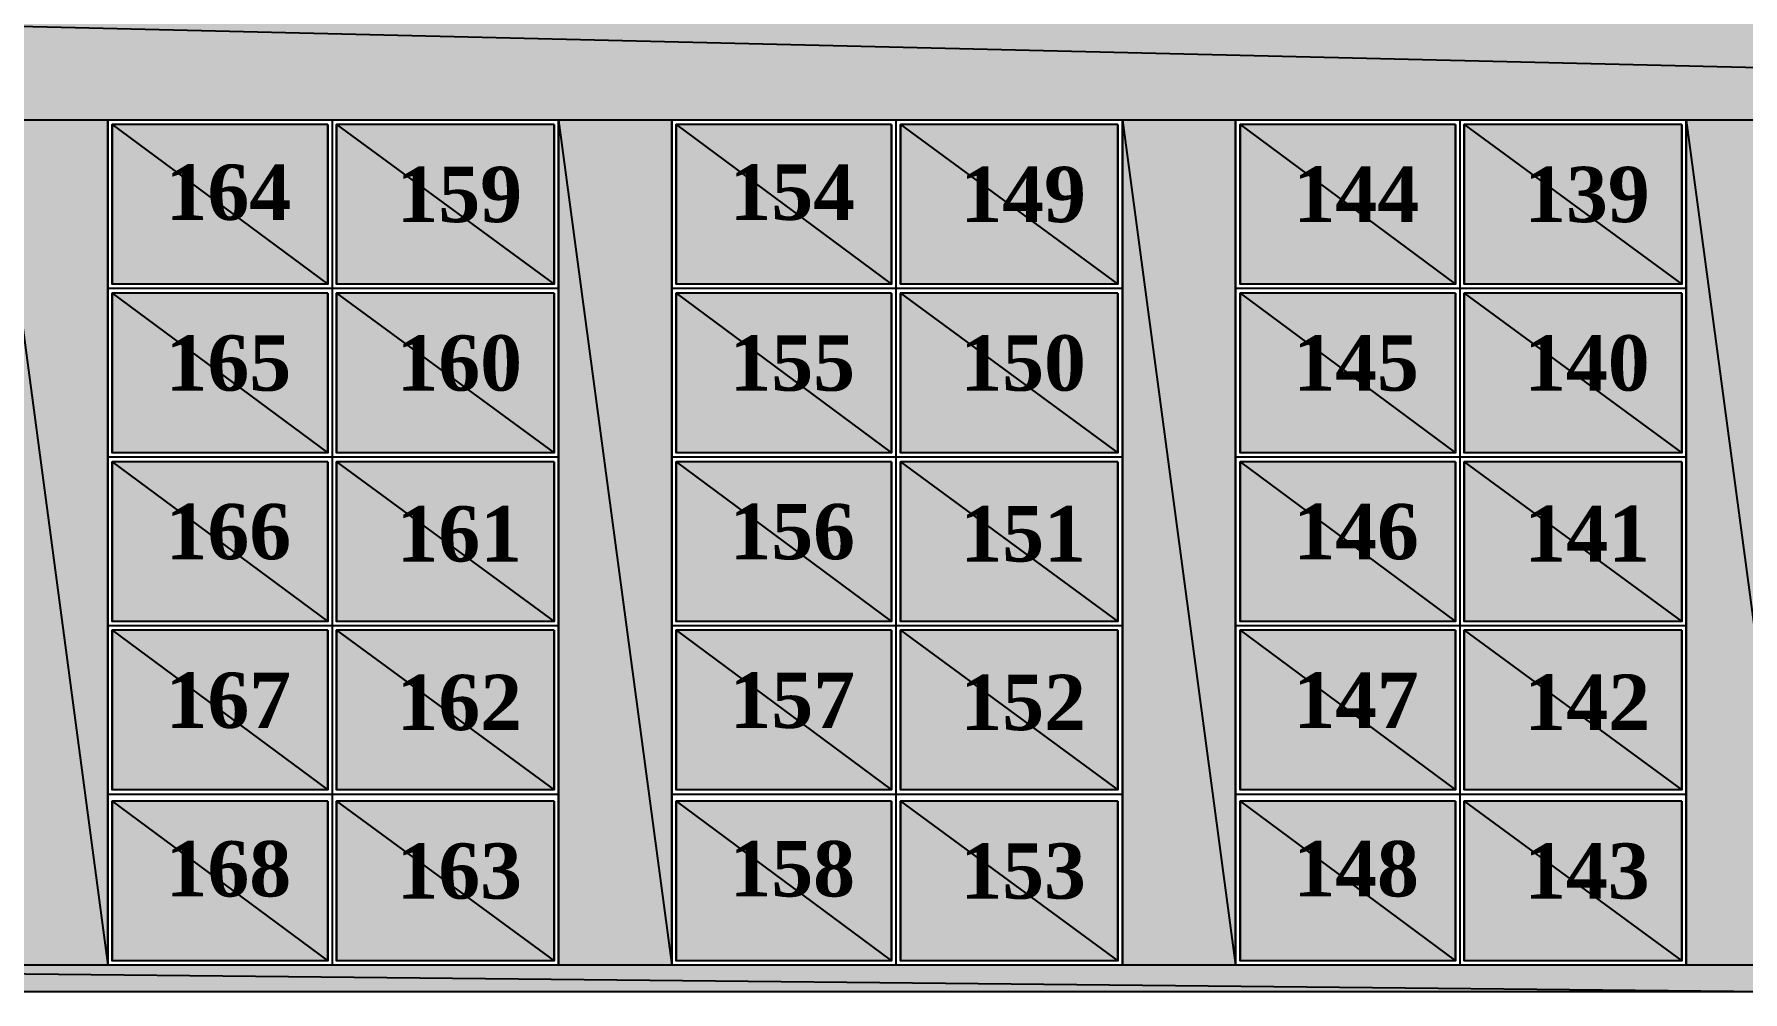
# Model space of a CAD drawing. Header units: millimetres. Extents: x 6 to 745025, y -1528 to 119936.
# Drawn here: x 120.61 to 153.2, y 78.71 to 96.99 of the extents above; entities that cross this region are included whole.
import ezdxf

# ---------------------------------------------------------------- set-up
doc = ezdxf.new("R2010")
doc.units = ezdxf.units.MM
doc.header["$MEASUREMENT"] = 0
doc.layers.get('0').update_dxf_attribs({"linetype": 'CONTINUOUS'})
doc.styles.add('Times New Roman$101H0', font='')
doc.styles.get('Times New Roman$101H0').set_extended_font_data('Times New Roman', bold=True)

msp = doc.modelspace()

# ---------------------------------------------------------------- hatches: boundary and pattern name
at = {"true_color": 0x000078}
h = msp.add_hatch(color=0, dxfattribs=at)
h.paths.add_polyline_path([(195.806, 97.508), (104.789, 97.508), (195.806, 95.349)])
h.paths.add_polyline_path([(104.789, 97.508), (195.806, 95.349), (104.789, 95.349)])
h = msp.add_hatch(color=0, dxfattribs=at)
h.paths.add_polyline_path([(122.019, 95.349), (119.86, 95.349), (122.019, 79.22)])
h.paths.add_polyline_path([(119.86, 95.349), (122.019, 79.22), (119.86, 79.22)])
at = {"true_color": 0x000028}
h = msp.add_hatch(color=0, dxfattribs=at)
h.paths.add_polyline_path([(126.21, 95.264), (122.103, 95.264), (126.21, 92.216)])
h.paths.add_polyline_path([(122.103, 95.264), (126.21, 92.216), (122.103, 92.216)])
h = msp.add_hatch(color=0, dxfattribs=at)
h.paths.add_polyline_path([(130.528, 95.264), (126.379, 95.264), (130.528, 92.216)])
h.paths.add_polyline_path([(126.379, 95.264), (130.528, 92.216), (126.379, 92.216)])
at = {"true_color": 0x000078}
h = msp.add_hatch(color=0, dxfattribs=at)
h.paths.add_polyline_path([(132.771, 95.349), (130.612, 95.349), (132.771, 79.22)])
h.paths.add_polyline_path([(130.612, 95.349), (132.771, 79.22), (130.612, 79.22)])
at = {"true_color": 0x000028}
h = msp.add_hatch(color=0, dxfattribs=at)
h.paths.add_polyline_path([(136.962, 95.264), (132.856, 95.264), (136.962, 92.216)])
h.paths.add_polyline_path([(132.856, 95.264), (136.962, 92.216), (132.856, 92.216)])
h = msp.add_hatch(color=0, dxfattribs=at)
h.paths.add_polyline_path([(141.28, 95.264), (137.132, 95.264), (141.28, 92.216)])
h.paths.add_polyline_path([(137.132, 95.264), (141.28, 92.216), (137.132, 92.216)])
at = {"true_color": 0x000078}
h = msp.add_hatch(color=0, dxfattribs=at)
h.paths.add_polyline_path([(143.524, 95.349), (141.365, 95.349), (143.524, 79.22)])
h.paths.add_polyline_path([(141.365, 95.349), (143.524, 79.22), (141.365, 79.22)])
at = {"true_color": 0x000028}
h = msp.add_hatch(color=0, dxfattribs=at)
h.paths.add_polyline_path([(147.715, 95.264), (143.609, 95.264), (147.715, 92.216)])
h.paths.add_polyline_path([(143.609, 95.264), (147.715, 92.216), (143.609, 92.216)])
h = msp.add_hatch(color=0, dxfattribs=at)
h.paths.add_polyline_path([(152.033, 95.264), (147.884, 95.264), (152.033, 92.216)])
h.paths.add_polyline_path([(147.884, 95.264), (152.033, 92.216), (147.884, 92.216)])
at = {"true_color": 0x000078}
h = msp.add_hatch(color=0, dxfattribs=at)
h.paths.add_polyline_path([(154.277, 95.349), (152.118, 95.349), (154.277, 79.22)])
h.paths.add_polyline_path([(152.118, 95.349), (154.277, 79.22), (152.118, 79.22)])
at = {"true_color": 0x000028}
h = msp.add_hatch(color=0, dxfattribs=at)
h.paths.add_polyline_path([(126.21, 92.047), (122.103, 92.047), (126.21, 88.999)])
h.paths.add_polyline_path([(122.103, 92.047), (126.21, 88.999), (122.103, 88.999)])
h = msp.add_hatch(color=0, dxfattribs=at)
h.paths.add_polyline_path([(130.528, 92.047), (126.379, 92.047), (130.528, 88.999)])
h.paths.add_polyline_path([(126.379, 92.047), (130.528, 88.999), (126.379, 88.999)])
h = msp.add_hatch(color=0, dxfattribs=at)
h.paths.add_polyline_path([(136.962, 92.047), (132.856, 92.047), (136.962, 88.999)])
h.paths.add_polyline_path([(132.856, 92.047), (136.962, 88.999), (132.856, 88.999)])
h = msp.add_hatch(color=0, dxfattribs=at)
h.paths.add_polyline_path([(141.28, 92.047), (137.132, 92.047), (141.28, 88.999)])
h.paths.add_polyline_path([(137.132, 92.047), (141.28, 88.999), (137.132, 88.999)])
h = msp.add_hatch(color=0, dxfattribs=at)
h.paths.add_polyline_path([(147.715, 92.047), (143.609, 92.047), (147.715, 88.999)])
h.paths.add_polyline_path([(143.609, 92.047), (147.715, 88.999), (143.609, 88.999)])
h = msp.add_hatch(color=0, dxfattribs=at)
h.paths.add_polyline_path([(152.033, 92.047), (147.884, 92.047), (152.033, 88.999)])
h.paths.add_polyline_path([(147.884, 92.047), (152.033, 88.999), (147.884, 88.999)])
h = msp.add_hatch(color=0, dxfattribs=at)
h.paths.add_polyline_path([(126.21, 88.829), (122.103, 88.829), (126.21, 85.781)])
h.paths.add_polyline_path([(122.103, 88.829), (126.21, 85.781), (122.103, 85.781)])
h = msp.add_hatch(color=0, dxfattribs=at)
h.paths.add_polyline_path([(130.528, 88.829), (126.379, 88.829), (130.528, 85.781)])
h.paths.add_polyline_path([(126.379, 88.829), (130.528, 85.781), (126.379, 85.781)])
h = msp.add_hatch(color=0, dxfattribs=at)
h.paths.add_polyline_path([(136.962, 88.829), (132.856, 88.829), (136.962, 85.781)])
h.paths.add_polyline_path([(132.856, 88.829), (136.962, 85.781), (132.856, 85.781)])
h = msp.add_hatch(color=0, dxfattribs=at)
h.paths.add_polyline_path([(141.28, 88.829), (137.132, 88.829), (141.28, 85.781)])
h.paths.add_polyline_path([(137.132, 88.829), (141.28, 85.781), (137.132, 85.781)])
h = msp.add_hatch(color=0, dxfattribs=at)
h.paths.add_polyline_path([(147.715, 88.829), (143.609, 88.829), (147.715, 85.781)])
h.paths.add_polyline_path([(143.609, 88.829), (147.715, 85.781), (143.609, 85.781)])
h = msp.add_hatch(color=0, dxfattribs=at)
h.paths.add_polyline_path([(152.033, 88.829), (147.884, 88.829), (152.033, 85.781)])
h.paths.add_polyline_path([(147.884, 88.829), (152.033, 85.781), (147.884, 85.781)])
h = msp.add_hatch(color=0, dxfattribs=at)
h.paths.add_polyline_path([(126.21, 85.612), (122.103, 85.612), (126.21, 82.564)])
h.paths.add_polyline_path([(122.103, 85.612), (126.21, 82.564), (122.103, 82.564)])
h = msp.add_hatch(color=0, dxfattribs=at)
h.paths.add_polyline_path([(130.528, 85.612), (126.379, 85.612), (130.528, 82.564)])
h.paths.add_polyline_path([(126.379, 85.612), (130.528, 82.564), (126.379, 82.564)])
h = msp.add_hatch(color=0, dxfattribs=at)
h.paths.add_polyline_path([(136.962, 85.612), (132.856, 85.612), (136.962, 82.564)])
h.paths.add_polyline_path([(132.856, 85.612), (136.962, 82.564), (132.856, 82.564)])
h = msp.add_hatch(color=0, dxfattribs=at)
h.paths.add_polyline_path([(141.28, 85.612), (137.132, 85.612), (141.28, 82.564)])
h.paths.add_polyline_path([(137.132, 85.612), (141.28, 82.564), (137.132, 82.564)])
h = msp.add_hatch(color=0, dxfattribs=at)
h.paths.add_polyline_path([(147.715, 85.612), (143.609, 85.612), (147.715, 82.564)])
h.paths.add_polyline_path([(143.609, 85.612), (147.715, 82.564), (143.609, 82.564)])
h = msp.add_hatch(color=0, dxfattribs=at)
h.paths.add_polyline_path([(152.033, 85.612), (147.884, 85.612), (152.033, 82.564)])
h.paths.add_polyline_path([(147.884, 85.612), (152.033, 82.564), (147.884, 82.564)])
h = msp.add_hatch(color=0, dxfattribs=at)
h.paths.add_polyline_path([(126.21, 82.352), (122.103, 82.352), (126.21, 79.304)])
h.paths.add_polyline_path([(122.103, 82.352), (126.21, 79.304), (122.103, 79.304)])
h = msp.add_hatch(color=0, dxfattribs=at)
h.paths.add_polyline_path([(130.528, 82.352), (126.379, 82.352), (130.528, 79.304)])
h.paths.add_polyline_path([(126.379, 82.352), (130.528, 79.304), (126.379, 79.304)])
h = msp.add_hatch(color=0, dxfattribs=at)
h.paths.add_polyline_path([(136.962, 82.352), (132.856, 82.352), (136.962, 79.304)])
h.paths.add_polyline_path([(132.856, 82.352), (136.962, 79.304), (132.856, 79.304)])
h = msp.add_hatch(color=0, dxfattribs=at)
h.paths.add_polyline_path([(141.28, 82.352), (137.132, 82.352), (141.28, 79.304)])
h.paths.add_polyline_path([(137.132, 82.352), (141.28, 79.304), (137.132, 79.304)])
h = msp.add_hatch(color=0, dxfattribs=at)
h.paths.add_polyline_path([(147.715, 82.352), (143.609, 82.352), (147.715, 79.304)])
h.paths.add_polyline_path([(143.609, 82.352), (147.715, 79.304), (143.609, 79.304)])
h = msp.add_hatch(color=0, dxfattribs=at)
h.paths.add_polyline_path([(152.033, 82.352), (147.884, 82.352), (152.033, 79.304)])
h.paths.add_polyline_path([(147.884, 82.352), (152.033, 79.304), (147.884, 79.304)])
at = {"true_color": 0x000078}
h = msp.add_hatch(color=0, dxfattribs=at)
h.paths.add_polyline_path([(154.277, 79.22), (104.154, 79.22), (154.277, 78.712)])
h.paths.add_polyline_path([(104.154, 79.22), (154.277, 78.712), (104.154, 78.712)])

# ---------------------------------------------------------------- linework, layer by layer
at = {"color": 0, "linetype": 'Continuous', "lineweight": 25, "true_color": 0x000007}
for p, q in [((130.612, 95.349), (122.019, 95.349)), ((122.019, 95.349), (122.019, 79.22)), ((126.21, 95.264), (122.103, 95.264)), ((122.103, 95.264), (122.103, 92.216)), ((126.21, 95.264), (126.21, 92.216)), ((126.294, 95.349), (126.294, 79.22)), ((130.528, 95.264), (126.379, 95.264)), ((126.379, 95.264), (126.379, 92.216)), ((130.528, 95.264), (130.528, 92.216)), ((130.612, 95.349), (130.612, 79.22)), ((141.365, 95.349), (132.771, 95.349)), ((132.771, 95.349), (132.771, 79.22)), ((136.962, 95.264), (132.856, 95.264)), ((132.856, 95.264), (132.856, 92.216)), ((136.962, 95.264), (136.962, 92.216)), ((137.047, 95.349), (137.047, 79.22)), ((141.28, 95.264), (137.132, 95.264)), ((137.132, 95.264), (137.132, 92.216)), ((141.28, 95.264), (141.28, 92.216)), ((141.365, 95.349), (141.365, 79.22)), ((152.118, 95.349), (143.524, 95.349)), ((143.524, 95.349), (143.524, 79.22)), ((147.715, 95.264), (143.609, 95.264)), ((143.609, 95.264), (143.609, 92.216)), ((147.715, 95.264), (147.715, 92.216)), ((147.8, 95.349), (147.8, 79.22)), ((152.033, 95.264), (147.884, 95.264)), ((147.884, 95.264), (147.884, 92.216)), ((152.033, 95.264), (152.033, 92.216)), ((152.118, 95.349), (152.118, 79.22)), ((126.21, 92.216), (122.103, 92.216)), ((130.528, 92.216), (126.379, 92.216)), ((136.962, 92.216), (132.856, 92.216)), ((141.28, 92.216), (137.132, 92.216)), ((147.715, 92.216), (143.609, 92.216)), ((152.033, 92.216), (147.884, 92.216)), ((130.612, 92.131), (122.019, 92.131)), ((126.21, 92.047), (122.103, 92.047)), ((122.103, 92.047), (122.103, 88.999)), ((126.21, 92.047), (126.21, 88.999)), ((130.528, 92.047), (126.379, 92.047)), ((126.379, 92.047), (126.379, 88.999)), ((130.528, 92.047), (130.528, 88.999)), ((141.365, 92.131), (132.771, 92.131)), ((136.962, 92.047), (132.856, 92.047)), ((132.856, 92.047), (132.856, 88.999)), ((136.962, 92.047), (136.962, 88.999)), ((141.28, 92.047), (137.132, 92.047)), ((137.132, 92.047), (137.132, 88.999)), ((141.28, 92.047), (141.28, 88.999)), ((152.118, 92.131), (143.524, 92.131)), ((147.715, 92.047), (143.609, 92.047)), ((143.609, 92.047), (143.609, 88.999)), ((147.715, 92.047), (147.715, 88.999)), ((152.033, 92.047), (147.884, 92.047)), ((147.884, 92.047), (147.884, 88.999)), ((152.033, 92.047), (152.033, 88.999)), ((126.21, 88.999), (122.103, 88.999)), ((130.528, 88.999), (126.379, 88.999)), ((136.962, 88.999), (132.856, 88.999)), ((141.28, 88.999), (137.132, 88.999)), ((147.715, 88.999), (143.609, 88.999)), ((152.033, 88.999), (147.884, 88.999)), ((130.612, 88.914), (122.019, 88.914)), ((126.21, 88.829), (122.103, 88.829)), ((122.103, 88.829), (122.103, 85.781)), ((126.21, 88.829), (126.21, 85.781)), ((130.528, 88.829), (126.379, 88.829)), ((126.379, 88.829), (126.379, 85.781)), ((130.528, 88.829), (130.528, 85.781)), ((141.365, 88.914), (132.771, 88.914)), ((136.962, 88.829), (132.856, 88.829)), ((132.856, 88.829), (132.856, 85.781)), ((136.962, 88.829), (136.962, 85.781)), ((141.28, 88.829), (137.132, 88.829)), ((137.132, 88.829), (137.132, 85.781)), ((141.28, 88.829), (141.28, 85.781)), ((152.118, 88.914), (143.524, 88.914)), ((147.715, 88.829), (143.609, 88.829)), ((143.609, 88.829), (143.609, 85.781)), ((147.715, 88.829), (147.715, 85.781)), ((152.033, 88.829), (147.884, 88.829)), ((147.884, 88.829), (147.884, 85.781)), ((152.033, 88.829), (152.033, 85.781)), ((126.21, 85.781), (122.103, 85.781)), ((130.528, 85.781), (126.379, 85.781)), ((136.962, 85.781), (132.856, 85.781)), ((141.28, 85.781), (137.132, 85.781)), ((147.715, 85.781), (143.609, 85.781)), ((152.033, 85.781), (147.884, 85.781)), ((130.612, 85.697), (122.019, 85.697)), ((126.21, 85.612), (122.103, 85.612)), ((122.103, 85.612), (122.103, 82.564)), ((126.21, 85.612), (126.21, 82.564)), ((130.528, 85.612), (126.379, 85.612)), ((126.379, 85.612), (126.379, 82.564)), ((130.528, 85.612), (130.528, 82.564)), ((141.365, 85.697), (132.771, 85.697)), ((136.962, 85.612), (132.856, 85.612)), ((132.856, 85.612), (132.856, 82.564)), ((136.962, 85.612), (136.962, 82.564)), ((141.28, 85.612), (137.132, 85.612)), ((137.132, 85.612), (137.132, 82.564)), ((141.28, 85.612), (141.28, 82.564)), ((152.118, 85.697), (143.524, 85.697)), ((147.715, 85.612), (143.609, 85.612)), ((143.609, 85.612), (143.609, 82.564)), ((147.715, 85.612), (147.715, 82.564)), ((152.033, 85.612), (147.884, 85.612)), ((147.884, 85.612), (147.884, 82.564)), ((152.033, 85.612), (152.033, 82.564)), ((130.612, 82.479), (122.019, 82.479)), ((126.21, 82.564), (122.103, 82.564)), ((130.528, 82.564), (126.379, 82.564)), ((141.365, 82.479), (132.771, 82.479)), ((136.962, 82.564), (132.856, 82.564)), ((141.28, 82.564), (137.132, 82.564)), ((152.118, 82.479), (143.524, 82.479)), ((147.715, 82.564), (143.609, 82.564)), ((152.033, 82.564), (147.884, 82.564)), ((126.21, 82.352), (122.103, 82.352)), ((122.103, 82.352), (122.103, 79.304)), ((126.21, 82.352), (126.21, 79.304)), ((130.528, 82.352), (126.379, 82.352)), ((126.379, 82.352), (126.379, 79.304)), ((130.528, 82.352), (130.528, 79.304)), ((136.962, 82.352), (132.856, 82.352)), ((132.856, 82.352), (132.856, 79.304)), ((136.962, 82.352), (136.962, 79.304)), ((141.28, 82.352), (137.132, 82.352)), ((137.132, 82.352), (137.132, 79.304)), ((141.28, 82.352), (141.28, 79.304)), ((147.715, 82.352), (143.609, 82.352)), ((143.609, 82.352), (143.609, 79.304)), ((147.715, 82.352), (147.715, 79.304)), ((152.033, 82.352), (147.884, 82.352)), ((147.884, 82.352), (147.884, 79.304)), ((152.033, 82.352), (152.033, 79.304)), ((130.612, 79.22), (122.019, 79.22)), ((126.21, 79.304), (122.103, 79.304)), ((130.528, 79.304), (126.379, 79.304)), ((141.365, 79.22), (132.771, 79.22)), ((136.962, 79.304), (132.856, 79.304)), ((141.28, 79.304), (137.132, 79.304)), ((152.118, 79.22), (143.524, 79.22)), ((147.715, 79.304), (143.609, 79.304)), ((152.033, 79.304), (147.884, 79.304))]:
    msp.add_line(p, q, dxfattribs=at)
at = {"color": 0, "linetype": 'Continuous', "lineweight": -2, "true_color": 0x000078}
for points in [[(195.806, 97.508), (104.789, 97.508), (195.806, 95.349)], [(104.789, 97.508), (195.806, 95.349), (104.789, 95.349)], [(122.019, 95.349), (119.86, 95.349), (122.019, 79.22)], [(119.86, 95.349), (122.019, 79.22), (119.86, 79.22)], [(132.771, 95.349), (130.612, 95.349), (132.771, 79.22)], [(130.612, 95.349), (132.771, 79.22), (130.612, 79.22)], [(143.524, 95.349), (141.365, 95.349), (143.524, 79.22)], [(141.365, 95.349), (143.524, 79.22), (141.365, 79.22)], [(154.277, 95.349), (152.118, 95.349), (154.277, 79.22)], [(152.118, 95.349), (154.277, 79.22), (152.118, 79.22)], [(154.277, 79.22), (104.154, 79.22), (154.277, 78.712)], [(104.154, 79.22), (154.277, 78.712), (104.154, 78.712)]]:
    msp.add_lwpolyline(points, close=True, dxfattribs=at)
at = {"color": 0, "linetype": 'Continuous', "lineweight": 25, "true_color": 0x000007}
msp.add_lwpolyline([(154.277, 95.349), (154.277, 78.712), (104.154, 78.712)], dxfattribs=at)
at = {"color": 0, "linetype": 'Continuous', "lineweight": -2, "true_color": 0x000028}
for points in [[(126.21, 95.264), (122.103, 95.264), (126.21, 92.216)], [(122.103, 95.264), (126.21, 92.216), (122.103, 92.216)], [(130.528, 95.264), (126.379, 95.264), (130.528, 92.216)], [(126.379, 95.264), (130.528, 92.216), (126.379, 92.216)], [(136.962, 95.264), (132.856, 95.264), (136.962, 92.216)], [(132.856, 95.264), (136.962, 92.216), (132.856, 92.216)], [(141.28, 95.264), (137.132, 95.264), (141.28, 92.216)], [(137.132, 95.264), (141.28, 92.216), (137.132, 92.216)], [(147.715, 95.264), (143.609, 95.264), (147.715, 92.216)], [(143.609, 95.264), (147.715, 92.216), (143.609, 92.216)], [(152.033, 95.264), (147.884, 95.264), (152.033, 92.216)], [(147.884, 95.264), (152.033, 92.216), (147.884, 92.216)], [(126.21, 92.047), (122.103, 92.047), (126.21, 88.999)], [(122.103, 92.047), (126.21, 88.999), (122.103, 88.999)], [(130.528, 92.047), (126.379, 92.047), (130.528, 88.999)], [(126.379, 92.047), (130.528, 88.999), (126.379, 88.999)], [(136.962, 92.047), (132.856, 92.047), (136.962, 88.999)], [(132.856, 92.047), (136.962, 88.999), (132.856, 88.999)], [(141.28, 92.047), (137.132, 92.047), (141.28, 88.999)], [(137.132, 92.047), (141.28, 88.999), (137.132, 88.999)], [(147.715, 92.047), (143.609, 92.047), (147.715, 88.999)], [(143.609, 92.047), (147.715, 88.999), (143.609, 88.999)], [(152.033, 92.047), (147.884, 92.047), (152.033, 88.999)], [(147.884, 92.047), (152.033, 88.999), (147.884, 88.999)], [(126.21, 88.829), (122.103, 88.829), (126.21, 85.781)], [(122.103, 88.829), (126.21, 85.781), (122.103, 85.781)], [(130.528, 88.829), (126.379, 88.829), (130.528, 85.781)], [(126.379, 88.829), (130.528, 85.781), (126.379, 85.781)], [(136.962, 88.829), (132.856, 88.829), (136.962, 85.781)], [(132.856, 88.829), (136.962, 85.781), (132.856, 85.781)], [(141.28, 88.829), (137.132, 88.829), (141.28, 85.781)], [(137.132, 88.829), (141.28, 85.781), (137.132, 85.781)], [(147.715, 88.829), (143.609, 88.829), (147.715, 85.781)], [(143.609, 88.829), (147.715, 85.781), (143.609, 85.781)], [(152.033, 88.829), (147.884, 88.829), (152.033, 85.781)], [(147.884, 88.829), (152.033, 85.781), (147.884, 85.781)], [(126.21, 85.612), (122.103, 85.612), (126.21, 82.564)], [(122.103, 85.612), (126.21, 82.564), (122.103, 82.564)], [(130.528, 85.612), (126.379, 85.612), (130.528, 82.564)], [(126.379, 85.612), (130.528, 82.564), (126.379, 82.564)], [(136.962, 85.612), (132.856, 85.612), (136.962, 82.564)], [(132.856, 85.612), (136.962, 82.564), (132.856, 82.564)], [(141.28, 85.612), (137.132, 85.612), (141.28, 82.564)], [(137.132, 85.612), (141.28, 82.564), (137.132, 82.564)], [(147.715, 85.612), (143.609, 85.612), (147.715, 82.564)], [(143.609, 85.612), (147.715, 82.564), (143.609, 82.564)], [(152.033, 85.612), (147.884, 85.612), (152.033, 82.564)], [(147.884, 85.612), (152.033, 82.564), (147.884, 82.564)], [(126.21, 82.352), (122.103, 82.352), (126.21, 79.304)], [(122.103, 82.352), (126.21, 79.304), (122.103, 79.304)], [(130.528, 82.352), (126.379, 82.352), (130.528, 79.304)], [(126.379, 82.352), (130.528, 79.304), (126.379, 79.304)], [(136.962, 82.352), (132.856, 82.352), (136.962, 79.304)], [(132.856, 82.352), (136.962, 79.304), (132.856, 79.304)], [(141.28, 82.352), (137.132, 82.352), (141.28, 79.304)], [(137.132, 82.352), (141.28, 79.304), (137.132, 79.304)], [(147.715, 82.352), (143.609, 82.352), (147.715, 79.304)], [(143.609, 82.352), (147.715, 79.304), (143.609, 79.304)], [(152.033, 82.352), (147.884, 82.352), (152.033, 79.304)], [(147.884, 82.352), (152.033, 79.304), (147.884, 79.304)]]:
    msp.add_lwpolyline(points, close=True, dxfattribs=at)

# ---------------------------------------------------------------- texts
at = {"color": 0, "true_color": 0x000007, "style": 'Times New Roman$101H0'}
for s, height, p in [('164', 1.0568, (123.119, 93.444)), ('154', 1.0568, (133.872, 93.444)), ('159', 1.0568, (127.522, 93.401)), ('149', 1.0568, (138.275, 93.401)), ('144', 1.0604, (144.625, 93.401)), ('139', 1.0566, (149.027, 93.401)), ('165', 1.0568, (123.119, 90.184)), ('160', 1.0568, (127.522, 90.184)), ('155', 1.0568, (133.872, 90.184)), ('150', 1.0568, (138.275, 90.184)), ('145', 1.0568, (144.625, 90.184)), ('140', 1.0568, (149.027, 90.184)), ('166', 1.0568, (123.119, 86.967)), ('161', 1.0568, (127.522, 86.924)), ('156', 1.0568, (133.872, 86.967)), ('151', 1.0568, (138.275, 86.924)), ('146', 1.0568, (144.625, 86.967)), ('141', 1.0604, (149.027, 86.924)), ('167', 1.0568, (123.119, 83.749)), ('162', 1.0568, (127.522, 83.707)), ('157', 1.0568, (133.872, 83.749)), ('152', 1.0568, (138.275, 83.707)), ('147', 1.0568, (144.625, 83.749)), ('142', 1.0604, (149.027, 83.707)), ('168', 1.0568, (123.119, 80.532)), ('163', 1.0566, (127.522, 80.49)), ('158', 1.0568, (133.872, 80.532)), ('153', 1.0566, (138.275, 80.49)), ('148', 1.0568, (144.625, 80.532)), ('143', 1.0566, (149.027, 80.49))]:
    msp.add_text(s, height=height, dxfattribs=at).set_placement(p)

doc.saveas('drawing.dxf')
